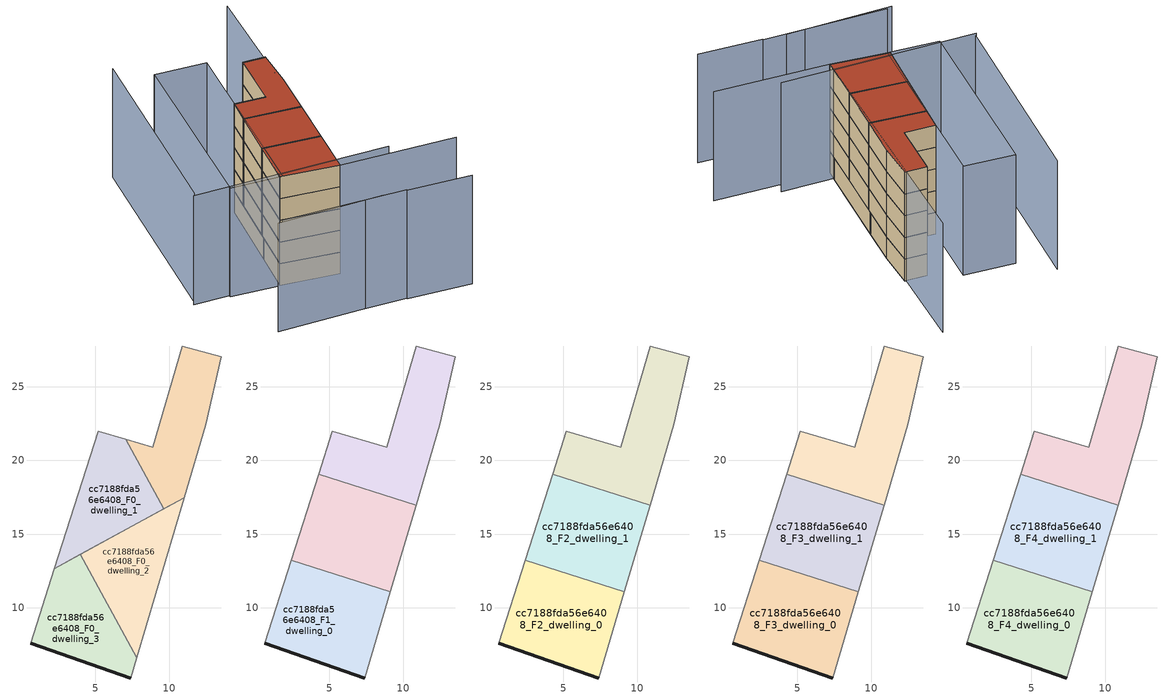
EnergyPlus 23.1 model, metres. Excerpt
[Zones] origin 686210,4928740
cc7188fda56e6408_F0_dwelling_0
 floor ground (EU_floor_Construction): 11.03,17.47 12.5,22.41 13.55,27.02 10.88,27.75 8.88,20.89 7.05,21.42 9.63,16.71 z0
 wall adiabatic (EU_wall_Construction): 7.05,21.42 8.88,20.89 10.88,27.75 13.55,27.02 12.5,22.41 11.03,17.47 9.63,16.71 z0:3
 wall to cc7188fda56e6408_F0_dwelling_1 (EU_wall_Construction): 9.63,16.71 7.05,21.42 z0:3
cc7188fda56e6408_F0_dwelling_1
 floor ground (EU_floor_Construction): 9.63,16.71 7.05,21.42 5.2,21.97 2.23,12.66 z0
 wall adiabatic (EU_wall_Construction): 9.63,16.71 2.23,12.66 5.2,21.97 7.05,21.42 z0:3
cc7188fda56e6408_F0_dwelling_2
 floor ground (EU_floor_Construction): 7.81,6.61 11.03,17.47 3.98,13.62 z0
 wall to cc7188fda56e6408_F0_dwelling_3 (EU_wall_Construction): 7.81,6.61 3.98,13.62 z0:3
 wall adiabatic (EU_wall_Construction): 3.98,13.62 11.03,17.47 7.81,6.61 z0:3
cc7188fda56e6408_F0_dwelling_3
 floor ground (EU_floor_Construction): 7.4,5.24 7.81,6.61 3.98,13.62 2.23,12.66 0.61,7.6 z0
 wall outside (EU_wall_Construction): 7.4,5.24 0.61,7.6 z0:3
 wall adiabatic (EU_wall_Construction): 7.81,6.61 7.4,5.24 / 0.61,7.6 2.23,12.66 3.98,13.62 z0:3
cc7188fda56e6408_F1_dwelling_0
 floor to cc7188fda56e6408_F0_dwelling_3 (EU_floor_Construction): 7.4,5.24 7.81,6.61 4.56,12.55 2.97,13.06 2.23,12.66 0.61,7.6 z3
 floor to cc7188fda56e6408_F0_dwelling_1 (EU_floor_Construction): 2.97,13.06 2.42,13.24 2.23,12.66 z3
 floor to cc7188fda56e6408_F0_dwelling_2 (EU_floor_Construction): 7.81,6.61 9.14,11.09 4.56,12.55 z3
 wall outside (EU_wall_Construction): 7.4,5.24 0.61,7.6 z3:6
 wall adiabatic (EU_wall_Construction): 9.14,11.09 7.4,5.24 / 0.61,7.6 2.42,13.24 z3:6
 wall to cc7188fda56e6408_F1_dwelling_1 (EU_wall_Construction): 2.42,13.24 9.14,11.09 z3:6
cc7188fda56e6408_F1_dwelling_1
 floor to cc7188fda56e6408_F0_dwelling_1 (EU_floor_Construction): 9.63,16.71 9.2,17.49 4.28,19.07 2.42,13.24 2.97,13.06 z3
 floor to cc7188fda56e6408_F0_dwelling_2 (EU_floor_Construction): 9.14,11.09 10.88,16.96 10.38,17.12 3.98,13.62 4.56,12.55 z3
 floor to cc7188fda56e6408_F0_dwelling_0 (EU_floor_Construction): 10.38,17.12 9.2,17.49 9.63,16.71 z3
 floor to cc7188fda56e6408_F0_dwelling_3 (EU_floor_Construction): 4.56,12.55 3.98,13.62 2.97,13.06 z3
 wall adiabatic (EU_wall_Construction): 10.88,16.96 9.14,11.09 / 2.42,13.24 4.28,19.07 z3:6
 wall to cc7188fda56e6408_F1_dwelling_2 (EU_wall_Construction): 4.28,19.07 10.88,16.96 z3:6
cc7188fda56e6408_F1_dwelling_2
 floor to cc7188fda56e6408_F0_dwelling_0 (EU_floor_Construction): 11.03,17.47 12.5,22.41 13.55,27.02 10.88,27.75 8.88,20.89 7.05,21.42 9.2,17.49 10.38,17.12 z3
 floor to cc7188fda56e6408_F0_dwelling_1 (EU_floor_Construction): 9.2,17.49 7.05,21.42 5.2,21.97 4.28,19.07 z3
 floor to cc7188fda56e6408_F0_dwelling_2 (EU_floor_Construction): 10.88,16.96 11.03,17.47 10.38,17.12 z3
 wall adiabatic (EU_wall_Construction): 4.28,19.07 5.2,21.97 8.88,20.89 10.88,27.75 13.55,27.02 12.5,22.41 10.88,16.96 z3:6
cc7188fda56e6408_F2_dwelling_0
 floor to cc7188fda56e6408_F1_dwelling_0 (EU_floor_Construction): 7.4,5.24 9.14,11.09 2.42,13.24 0.61,7.6 z6
 wall outside (EU_wall_Construction): 7.4,5.24 0.61,7.6 z6:9
 wall adiabatic (EU_wall_Construction): 9.14,11.09 7.4,5.24 / 0.61,7.6 2.42,13.24 z6:9
 wall to cc7188fda56e6408_F2_dwelling_1 (EU_wall_Construction): 2.42,13.24 9.14,11.09 z6:9
cc7188fda56e6408_F2_dwelling_1
 floor to cc7188fda56e6408_F1_dwelling_1 (EU_floor_Construction): 9.14,11.09 10.88,16.96 4.28,19.07 2.42,13.24 z6
 wall adiabatic (EU_wall_Construction): 10.88,16.96 9.14,11.09 / 2.42,13.24 4.28,19.07 z6:9
 wall to cc7188fda56e6408_F2_dwelling_2 (EU_wall_Construction): 4.28,19.07 10.88,16.96 z6:9
cc7188fda56e6408_F2_dwelling_2
 floor to cc7188fda56e6408_F1_dwelling_2 (EU_floor_Construction): 10.88,16.96 12.5,22.41 13.55,27.02 10.88,27.75 8.88,20.89 5.2,21.97 4.28,19.07 z6
 wall adiabatic (EU_wall_Construction): 4.28,19.07 5.2,21.97 8.88,20.89 10.88,27.75 13.55,27.02 12.5,22.41 10.88,16.96 z6:9
cc7188fda56e6408_F3_dwelling_0
 floor to cc7188fda56e6408_F2_dwelling_0 (EU_floor_Construction): 7.4,5.24 9.14,11.09 2.42,13.24 0.61,7.6 z9
 wall outside (EU_wall_Construction): 7.4,5.24 0.61,7.6 z9:12
 wall adiabatic (EU_wall_Construction): 9.14,11.09 7.4,5.24 / 0.61,7.6 2.42,13.24 z9:12
 wall to cc7188fda56e6408_F3_dwelling_1 (EU_wall_Construction): 2.42,13.24 9.14,11.09 z9:12
cc7188fda56e6408_F3_dwelling_1
 floor to cc7188fda56e6408_F2_dwelling_1 (EU_floor_Construction): 9.14,11.09 10.88,16.96 4.28,19.07 2.42,13.24 z9
 wall adiabatic (EU_wall_Construction): 10.88,16.96 9.14,11.09 / 2.42,13.24 4.28,19.07 z9:12
 wall to cc7188fda56e6408_F3_dwelling_2 (EU_wall_Construction): 4.28,19.07 10.88,16.96 z9:12
cc7188fda56e6408_F3_dwelling_2
 floor to cc7188fda56e6408_F2_dwelling_2 (EU_floor_Construction): 10.88,16.96 12.5,22.41 13.55,27.02 10.88,27.75 8.88,20.89 5.2,21.97 4.28,19.07 z9
 wall adiabatic (EU_wall_Construction): 4.28,19.07 5.2,21.97 8.88,20.89 10.88,27.75 13.55,27.02 12.5,22.41 10.88,16.96 z9:12
cc7188fda56e6408_F4_dwelling_0
 floor to cc7188fda56e6408_F3_dwelling_0 (EU_floor_Construction): 7.4,5.24 9.14,11.09 2.42,13.24 0.61,7.6 z12
 wall outside (EU_wall_Construction): 7.4,5.24 0.61,7.6 z12:15
 wall adiabatic (EU_wall_Construction): 9.14,11.09 7.4,5.24 / 0.61,7.6 2.42,13.24 z12:15
 wall to cc7188fda56e6408_F4_dwelling_1 (EU_wall_Construction): 2.42,13.24 9.14,11.09 z12:15
 roof outside (EU_roof_Construction): 9.14,11.09 7.4,5.24 0.61,7.6 2.42,13.24 z15
cc7188fda56e6408_F4_dwelling_1
 floor to cc7188fda56e6408_F3_dwelling_1 (EU_floor_Construction): 9.14,11.09 10.88,16.96 4.28,19.07 2.42,13.24 z12
 wall adiabatic (EU_wall_Construction): 10.88,16.96 9.14,11.09 / 2.42,13.24 4.28,19.07 z12:15
 wall to cc7188fda56e6408_F4_dwelling_2 (EU_wall_Construction): 4.28,19.07 10.88,16.96 z12:15
 roof outside (EU_roof_Construction): 10.88,16.96 9.14,11.09 2.42,13.24 4.28,19.07 z15
cc7188fda56e6408_F4_dwelling_2
 floor to cc7188fda56e6408_F3_dwelling_2 (EU_floor_Construction): 10.88,16.96 12.5,22.41 13.55,27.02 10.88,27.75 8.88,20.89 5.2,21.97 4.28,19.07 z12
 wall adiabatic (EU_wall_Construction): 4.28,19.07 5.2,21.97 8.88,20.89 10.88,27.75 13.55,27.02 12.5,22.41 10.88,16.96 z12:15
 roof outside (EU_roof_Construction): 13.55,27.02 12.5,22.41 10.88,16.96 4.28,19.07 5.2,21.97 8.88,20.89 10.88,27.75 z15
shading: 21,1.54 7.4,5.24 / 7.4,5.24 16.16,37.47 / 10.39,-3.18 17.96,-5.34 / -4.28,0.75 10.42,-3.08 / -5,0.58 7.65,-2.28 / -1.46,35.69 -8.95,10.93 / 13.94,4.83 -9.3,10.61 / -5.14,9.29 1.53,31.92 / 1.53,31.92 7.61,30.13 / 7.61,30.13 0.94,7.5 / 0.94,7.5 -5.14,9.29 z0:15
[Building]
EU S2 Campaign: North Axis=0; Terrain=City; Solar Distribution=FullExterior
[Site:Location]
Bologna: Latitude=44.5; Longitude=11.25; Time Zone=1; Elevation=37
[SizingPeriod:WeatherFileDays]
AnnualSizingPeriod: Begin Month=1; Begin Day of Month=1; End Month=12; End Day of Month=31; Day of Week for Start Day=Monday; Use Weather File Daylight Saving Period=No; Use Weather File Rain and Snow Indicators=No
[MATERIAL]
EU_InternalMass_Material: Roughness=MediumRough; Thickness=0.1; Conductivity=1; Density=1800; Specific Heat=900; Thermal Absorptance=0.9; Solar Absorptance=0.7; Visible Absorptance=0.7
[MATERIAL:NOMASS] Roughness=MediumRough; Thermal Absorptance=0.9; Solar Absorptance=0.7; Visible Absorptance=0.7
Name | Thermal Resistance
EU_wall_NoMass | 0.905828
EU_roof_NoMass | 0.37593
EU_floor_NoMass | 0.67114
[CONSTRUCTION]
EU_wall_Construction: EU_wall_NoMass
EU_roof_Construction: EU_roof_NoMass
EU_floor_Construction: EU_floor_NoMass
EU_InternalMass_Construction: EU_InternalMass_Material
[ZONE] Type=1; Multiplier=1; Ceiling Height=autocalculate; Floor Area=autocalculate; Part of Total Floor Area=Yes
Name | Volume
cc7188fda56e6408_F0_dwelling_0 | 96.2629
cc7188fda56e6408_F1_dwelling_0; cc7188fda56e6408_F2_dwelling_0; cc7188fda56e6408_F3_dwelling_0; cc7188fda56e6408_F4_dwelling_0 | 128.36
cc7188fda56e6408_F0_dwelling_1 | 96.2637
cc7188fda56e6408_F1_dwelling_1; cc7188fda56e6408_F2_dwelling_1; cc7188fda56e6408_F3_dwelling_1; cc7188fda56e6408_F4_dwelling_1 | 128.355
cc7188fda56e6408_F0_dwelling_2 | 96.2666
cc7188fda56e6408_F1_dwelling_2; cc7188fda56e6408_F2_dwelling_2; cc7188fda56e6408_F3_dwelling_2; cc7188fda56e6408_F4_dwelling_2 | 128.347
cc7188fda56e6408_F0_dwelling_3 | 96.2659
[INTERNALMASS] Construction=EU_InternalMass_Construction
Name | Zone or ZoneList | Surface Area
cc7188fda56e6408_F0_dwelling_0_EU_InternalMass | cc7188fda56e6408_F0_dwelling_0 | 32.0871
cc7188fda56e6408_F0_dwelling_1_EU_InternalMass | cc7188fda56e6408_F0_dwelling_1 | 32.0872
cc7188fda56e6408_F0_dwelling_2_EU_InternalMass | cc7188fda56e6408_F0_dwelling_2 | 32.0921
cc7188fda56e6408_F0_dwelling_3_EU_InternalMass | cc7188fda56e6408_F0_dwelling_3 | 32.0877
cc7188fda56e6408_F1_dwelling_0_EU_InternalMass | cc7188fda56e6408_F1_dwelling_0 | 42.7865
cc7188fda56e6408_F1_dwelling_1_EU_InternalMass | cc7188fda56e6408_F1_dwelling_1 | 42.7845
cc7188fda56e6408_F1_dwelling_2_EU_InternalMass | cc7188fda56e6408_F1_dwelling_2 | 42.7823
cc7188fda56e6408_F2_dwelling_0_EU_InternalMass | cc7188fda56e6408_F2_dwelling_0 | 42.7865
cc7188fda56e6408_F2_dwelling_1_EU_InternalMass | cc7188fda56e6408_F2_dwelling_1 | 42.7845
cc7188fda56e6408_F2_dwelling_2_EU_InternalMass | cc7188fda56e6408_F2_dwelling_2 | 42.7823
cc7188fda56e6408_F3_dwelling_0_EU_InternalMass | cc7188fda56e6408_F3_dwelling_0 | 42.7865
cc7188fda56e6408_F3_dwelling_1_EU_InternalMass | cc7188fda56e6408_F3_dwelling_1 | 42.7845
cc7188fda56e6408_F3_dwelling_2_EU_InternalMass | cc7188fda56e6408_F3_dwelling_2 | 42.7823
cc7188fda56e6408_F4_dwelling_0_EU_InternalMass | cc7188fda56e6408_F4_dwelling_0 | 42.7865
cc7188fda56e6408_F4_dwelling_1_EU_InternalMass | cc7188fda56e6408_F4_dwelling_1 | 42.7845
cc7188fda56e6408_F4_dwelling_2_EU_InternalMass | cc7188fda56e6408_F4_dwelling_2 | 42.7823
[OTHEREQUIPMENT] Fuel Type=Electricity; Design Level Calculation Method=Watts/Area; Power per Zone Floor Area=1; Fraction Latent=0; Fraction Radiant=0; Fraction Lost=0; Carbon Dioxide Generation Rate=0; EndUse Subcategory=EU_Step8_InternalGains
Name | Zone or ZoneList or Space or SpaceList | Schedule
EU_Step8_InternalGain_cc7188fda56e6408_F0_dwelling_0_f000 | cc7188fda56e6408_F0_dwelling_0 | EU_Step8_GainSchedule_cc7188fda56e6408_F0_dwelling_0_f000
EU_Step8_InternalGain_cc7188fda56e6408_F0_dwelling_1_f000 | cc7188fda56e6408_F0_dwelling_1 | EU_Step8_GainSchedule_cc7188fda56e6408_F0_dwelling_1_f000
EU_Step8_InternalGain_cc7188fda56e6408_F0_dwelling_2_f000 | cc7188fda56e6408_F0_dwelling_2 | EU_Step8_GainSchedule_cc7188fda56e6408_F0_dwelling_2_f000
EU_Step8_InternalGain_cc7188fda56e6408_F0_dwelling_3_f000 | cc7188fda56e6408_F0_dwelling_3 | EU_Step8_GainSchedule_cc7188fda56e6408_F0_dwelling_3_f000
EU_Step8_InternalGain_cc7188fda56e6408_F1_dwelling_0_f000 | cc7188fda56e6408_F1_dwelling_0 | EU_Step8_GainSchedule_cc7188fda56e6408_F1_dwelling_0_f000
EU_Step8_InternalGain_cc7188fda56e6408_F1_dwelling_1_f000 | cc7188fda56e6408_F1_dwelling_1 | EU_Step8_GainSchedule_cc7188fda56e6408_F1_dwelling_1_f000
EU_Step8_InternalGain_cc7188fda56e6408_F1_dwelling_2_f000 | cc7188fda56e6408_F1_dwelling_2 | EU_Step8_GainSchedule_cc7188fda56e6408_F1_dwelling_2_f000
EU_Step8_InternalGain_cc7188fda56e6408_F2_dwelling_0_f000 | cc7188fda56e6408_F2_dwelling_0 | EU_Step8_GainSchedule_cc7188fda56e6408_F2_dwelling_0_f000
EU_Step8_InternalGain_cc7188fda56e6408_F2_dwelling_1_f000 | cc7188fda56e6408_F2_dwelling_1 | EU_Step8_GainSchedule_cc7188fda56e6408_F2_dwelling_1_f000
EU_Step8_InternalGain_cc7188fda56e6408_F2_dwelling_2_f000 | cc7188fda56e6408_F2_dwelling_2 | EU_Step8_GainSchedule_cc7188fda56e6408_F2_dwelling_2_f000
EU_Step8_InternalGain_cc7188fda56e6408_F3_dwelling_0_f000 | cc7188fda56e6408_F3_dwelling_0 | EU_Step8_GainSchedule_cc7188fda56e6408_F3_dwelling_0_f000
EU_Step8_InternalGain_cc7188fda56e6408_F3_dwelling_1_f000 | cc7188fda56e6408_F3_dwelling_1 | EU_Step8_GainSchedule_cc7188fda56e6408_F3_dwelling_1_f000
EU_Step8_InternalGain_cc7188fda56e6408_F3_dwelling_2_f000 | cc7188fda56e6408_F3_dwelling_2 | EU_Step8_GainSchedule_cc7188fda56e6408_F3_dwelling_2_f000
EU_Step8_InternalGain_cc7188fda56e6408_F4_dwelling_0_f000 | cc7188fda56e6408_F4_dwelling_0 | EU_Step8_GainSchedule_cc7188fda56e6408_F4_dwelling_0_f000
EU_Step8_InternalGain_cc7188fda56e6408_F4_dwelling_1_f000 | cc7188fda56e6408_F4_dwelling_1 | EU_Step8_GainSchedule_cc7188fda56e6408_F4_dwelling_1_f000
EU_Step8_InternalGain_cc7188fda56e6408_F4_dwelling_2_f000 | cc7188fda56e6408_F4_dwelling_2 | EU_Step8_GainSchedule_cc7188fda56e6408_F4_dwelling_2_f000
[ZONEVENTILATION:DESIGNFLOWRATE] Schedule=EU_AlwaysOn; Design Flow Rate Calculation Method=AirChanges/Hour; Air Changes per Hour=0.73129; Ventilation Type=Natural; Fan Pressure Rise=0; Fan Total Efficiency=1; Constant Term Coefficient=1; Temperature Term Coefficient=0; Velocity Term Coefficient=0; Velocity Squared Term Coefficient=0; Minimum Indoor Temperature=-100; Maximum Indoor Temperature=100; Delta Temperature=-100; Minimum Outdoor Temperature=-100; Maximum Outdoor Temperature=100; Maximum Wind Speed=40
Name | Zone or ZoneList or Space or SpaceList
EU_ConstantAir_cc7188fda56e6408_F0_dwelling_0 | cc7188fda56e6408_F0_dwelling_0
EU_ConstantAir_cc7188fda56e6408_F0_dwelling_1 | cc7188fda56e6408_F0_dwelling_1
EU_ConstantAir_cc7188fda56e6408_F0_dwelling_2 | cc7188fda56e6408_F0_dwelling_2
EU_ConstantAir_cc7188fda56e6408_F0_dwelling_3 | cc7188fda56e6408_F0_dwelling_3
EU_ConstantAir_cc7188fda56e6408_F1_dwelling_0 | cc7188fda56e6408_F1_dwelling_0
EU_ConstantAir_cc7188fda56e6408_F1_dwelling_1 | cc7188fda56e6408_F1_dwelling_1
EU_ConstantAir_cc7188fda56e6408_F1_dwelling_2 | cc7188fda56e6408_F1_dwelling_2
EU_ConstantAir_cc7188fda56e6408_F2_dwelling_0 | cc7188fda56e6408_F2_dwelling_0
EU_ConstantAir_cc7188fda56e6408_F2_dwelling_1 | cc7188fda56e6408_F2_dwelling_1
EU_ConstantAir_cc7188fda56e6408_F2_dwelling_2 | cc7188fda56e6408_F2_dwelling_2
EU_ConstantAir_cc7188fda56e6408_F3_dwelling_0 | cc7188fda56e6408_F3_dwelling_0
EU_ConstantAir_cc7188fda56e6408_F3_dwelling_1 | cc7188fda56e6408_F3_dwelling_1
EU_ConstantAir_cc7188fda56e6408_F3_dwelling_2 | cc7188fda56e6408_F3_dwelling_2
EU_ConstantAir_cc7188fda56e6408_F4_dwelling_0 | cc7188fda56e6408_F4_dwelling_0
EU_ConstantAir_cc7188fda56e6408_F4_dwelling_1 | cc7188fda56e6408_F4_dwelling_1
EU_ConstantAir_cc7188fda56e6408_F4_dwelling_2 | cc7188fda56e6408_F4_dwelling_2
[HVACTEMPLATE:THERMOSTAT] Constant Heating Setpoint=20; Constant Cooling Setpoint=50
EU_HeatOnly_cc7188fda56e6408_F0_dwelling_0; EU_HeatOnly_cc7188fda56e6408_F0_dwelling_1; EU_HeatOnly_cc7188fda56e6408_F0_dwelling_2; EU_HeatOnly_cc7188fda56e6408_F0_dwelling_3; EU_HeatOnly_cc7188fda56e6408_F1_dwelling_0; EU_HeatOnly_cc7188fda56e6408_F1_dwelling_1; EU_HeatOnly_cc7188fda56e6408_F1_dwelling_2; EU_HeatOnly_cc7188fda56e6408_F2_dwelling_0; EU_HeatOnly_cc7188fda56e6408_F2_dwelling_1; EU_HeatOnly_cc7188fda56e6408_F2_dwelling_2; EU_HeatOnly_cc7188fda56e6408_F3_dwelling_0; EU_HeatOnly_cc7188fda56e6408_F3_dwelling_1; EU_HeatOnly_cc7188fda56e6408_F3_dwelling_2; EU_HeatOnly_cc7188fda56e6408_F4_dwelling_0; EU_HeatOnly_cc7188fda56e6408_F4_dwelling_1; EU_HeatOnly_cc7188fda56e6408_F4_dwelling_2
[HVACTEMPLATE:ZONE:IDEALLOADSAIRSYSTEM] System Availability Schedule=EU_AlwaysOn; Maximum Heating Supply Air Temperature=50; Minimum Cooling Supply Air Temperature=13; Maximum Heating Supply Air Humidity Ratio=0.0156; Minimum Cooling Supply Air Humidity Ratio=0.0077; Heating Limit=NoLimit; Cooling Limit=NoLimit; Heating Availability Schedule=EU_AlwaysOn; Cooling Availability Schedule=EU_CoolingOff; Dehumidification Control Type=ConstantSensibleHeatRatio; Cooling Sensible Heat Ratio=0.7; Dehumidification Setpoint=60; Humidification Control Type=None; Humidification Setpoint=30; Outdoor Air Method=None; Outdoor Air Flow Rate per Person=0.00944; Outdoor Air Flow Rate per Zone Floor Area=0; Outdoor Air Flow Rate per Zone=0; Demand Controlled Ventilation Type=None; Outdoor Air Economizer Type=NoEconomizer; Heat Recovery Type=None; Sensible Heat Recovery Effectiveness=0.7; Latent Heat Recovery Effectiveness=0.65
Name | Template Thermostat
cc7188fda56e6408_F0_dwelling_0 | EU_HeatOnly_cc7188fda56e6408_F0_dwelling_0
cc7188fda56e6408_F0_dwelling_1 | EU_HeatOnly_cc7188fda56e6408_F0_dwelling_1
cc7188fda56e6408_F0_dwelling_2 | EU_HeatOnly_cc7188fda56e6408_F0_dwelling_2
cc7188fda56e6408_F0_dwelling_3 | EU_HeatOnly_cc7188fda56e6408_F0_dwelling_3
cc7188fda56e6408_F1_dwelling_0 | EU_HeatOnly_cc7188fda56e6408_F1_dwelling_0
cc7188fda56e6408_F1_dwelling_1 | EU_HeatOnly_cc7188fda56e6408_F1_dwelling_1
cc7188fda56e6408_F1_dwelling_2 | EU_HeatOnly_cc7188fda56e6408_F1_dwelling_2
cc7188fda56e6408_F2_dwelling_0 | EU_HeatOnly_cc7188fda56e6408_F2_dwelling_0
cc7188fda56e6408_F2_dwelling_1 | EU_HeatOnly_cc7188fda56e6408_F2_dwelling_1
cc7188fda56e6408_F2_dwelling_2 | EU_HeatOnly_cc7188fda56e6408_F2_dwelling_2
cc7188fda56e6408_F3_dwelling_0 | EU_HeatOnly_cc7188fda56e6408_F3_dwelling_0
cc7188fda56e6408_F3_dwelling_1 | EU_HeatOnly_cc7188fda56e6408_F3_dwelling_1
cc7188fda56e6408_F3_dwelling_2 | EU_HeatOnly_cc7188fda56e6408_F3_dwelling_2
cc7188fda56e6408_F4_dwelling_0 | EU_HeatOnly_cc7188fda56e6408_F4_dwelling_0
cc7188fda56e6408_F4_dwelling_1 | EU_HeatOnly_cc7188fda56e6408_F4_dwelling_1
cc7188fda56e6408_F4_dwelling_2 | EU_HeatOnly_cc7188fda56e6408_F4_dwelling_2
[SIZING:ZONE] Zone Cooling Design Supply Air Temperature Input Method=SupplyAirTemperature; Zone Cooling Design Supply Air Temperature=13; Zone Heating Design Supply Air Temperature Input Method=SupplyAirTemperature; Zone Heating Design Supply Air Temperature=50; Zone Cooling Design Supply Air Humidity Ratio=0.008; Zone Heating Design Supply Air Humidity Ratio=0.008; Cooling Design Air Flow Method=DesignDay; Cooling Design Air Flow Rate=0; Cooling Minimum Air Flow per Zone Floor Area=0.000762; Cooling Minimum Air Flow=0; Cooling Minimum Air Flow Fraction=0.2; Heating Design Air Flow Method=DesignDay; Heating Design Air Flow Rate=0; Heating Maximum Air Flow per Zone Floor Area=0.002032; Heating Maximum Air Flow=0.141576; Heating Maximum Air Flow Fraction=0.3; Account for Dedicated Outdoor Air System=No; Dedicated Outdoor Air System Control Strategy=NeutralSupplyAir; Dedicated Outdoor Air Low Setpoint Temperature for Design=autosize; Dedicated Outdoor Air High Setpoint Temperature for Design=autosize; Zone Load Sizing Method=Sensible Load Only No Latent Load; Zone Latent Cooling Design Supply Air Humidity Ratio Input Method=HumidityRatioDifference; Zone Cooling Design Supply Air Humidity Ratio Difference=0.005; Zone Latent Heating Design Supply Air Humidity Ratio Input Method=HumidityRatioDifference; Zone Humidification Design Supply Air Humidity Ratio Difference=0.005
cc7188fda56e6408_F0_dwelling_0; cc7188fda56e6408_F0_dwelling_1; cc7188fda56e6408_F0_dwelling_2; cc7188fda56e6408_F0_dwelling_3; cc7188fda56e6408_F1_dwelling_0; cc7188fda56e6408_F1_dwelling_1; cc7188fda56e6408_F1_dwelling_2; cc7188fda56e6408_F2_dwelling_0; cc7188fda56e6408_F2_dwelling_1; cc7188fda56e6408_F2_dwelling_2; cc7188fda56e6408_F3_dwelling_0; cc7188fda56e6408_F3_dwelling_1; cc7188fda56e6408_F3_dwelling_2; cc7188fda56e6408_F4_dwelling_0; cc7188fda56e6408_F4_dwelling_1; cc7188fda56e6408_F4_dwelling_2
[SCHEDULE:CONSTANT]
Name | Hourly Value
EU_AlwaysOn | 1
EU_CoolingOff | 0
[SCHEDULE:FILE] Column Number=1; Rows to Skip at Top=0; Number of Hours of Data=8760; Column Separator=Comma; Interpolate to Timestep=No; Minutes per Item=60; Adjust Schedule for Daylight Savings=Yes
Name | File
EU_Step8_GainSchedule_cc7188fda56e6408_F0_dwelling_0_f000 | ../../schedules/cc7188fda56e6408/cc7188fda56e6408_F0_dwelling_0_f000_gain.csv
EU_Step8_GainSchedule_cc7188fda56e6408_F0_dwelling_1_f000 | ../../schedules/cc7188fda56e6408/cc7188fda56e6408_F0_dwelling_1_f000_gain.csv
EU_Step8_GainSchedule_cc7188fda56e6408_F0_dwelling_2_f000 | ../../schedules/cc7188fda56e6408/cc7188fda56e6408_F0_dwelling_2_f000_gain.csv
EU_Step8_GainSchedule_cc7188fda56e6408_F0_dwelling_3_f000 | ../../schedules/cc7188fda56e6408/cc7188fda56e6408_F0_dwelling_3_f000_gain.csv
EU_Step8_GainSchedule_cc7188fda56e6408_F1_dwelling_0_f000 | ../../schedules/cc7188fda56e6408/cc7188fda56e6408_F1_dwelling_0_f000_gain.csv
EU_Step8_GainSchedule_cc7188fda56e6408_F1_dwelling_1_f000 | ../../schedules/cc7188fda56e6408/cc7188fda56e6408_F1_dwelling_1_f000_gain.csv
EU_Step8_GainSchedule_cc7188fda56e6408_F1_dwelling_2_f000 | ../../schedules/cc7188fda56e6408/cc7188fda56e6408_F1_dwelling_2_f000_gain.csv
EU_Step8_GainSchedule_cc7188fda56e6408_F2_dwelling_0_f000 | ../../schedules/cc7188fda56e6408/cc7188fda56e6408_F2_dwelling_0_f000_gain.csv
EU_Step8_GainSchedule_cc7188fda56e6408_F2_dwelling_1_f000 | ../../schedules/cc7188fda56e6408/cc7188fda56e6408_F2_dwelling_1_f000_gain.csv
EU_Step8_GainSchedule_cc7188fda56e6408_F2_dwelling_2_f000 | ../../schedules/cc7188fda56e6408/cc7188fda56e6408_F2_dwelling_2_f000_gain.csv
EU_Step8_GainSchedule_cc7188fda56e6408_F3_dwelling_0_f000 | ../../schedules/cc7188fda56e6408/cc7188fda56e6408_F3_dwelling_0_f000_gain.csv
EU_Step8_GainSchedule_cc7188fda56e6408_F3_dwelling_1_f000 | ../../schedules/cc7188fda56e6408/cc7188fda56e6408_F3_dwelling_1_f000_gain.csv
EU_Step8_GainSchedule_cc7188fda56e6408_F3_dwelling_2_f000 | ../../schedules/cc7188fda56e6408/cc7188fda56e6408_F3_dwelling_2_f000_gain.csv
EU_Step8_GainSchedule_cc7188fda56e6408_F4_dwelling_0_f000 | ../../schedules/cc7188fda56e6408/cc7188fda56e6408_F4_dwelling_0_f000_gain.csv
EU_Step8_GainSchedule_cc7188fda56e6408_F4_dwelling_1_f000 | ../../schedules/cc7188fda56e6408/cc7188fda56e6408_F4_dwelling_1_f000_gain.csv
EU_Step8_GainSchedule_cc7188fda56e6408_F4_dwelling_2_f000 | ../../schedules/cc7188fda56e6408/cc7188fda56e6408_F4_dwelling_2_f000_gain.csv
